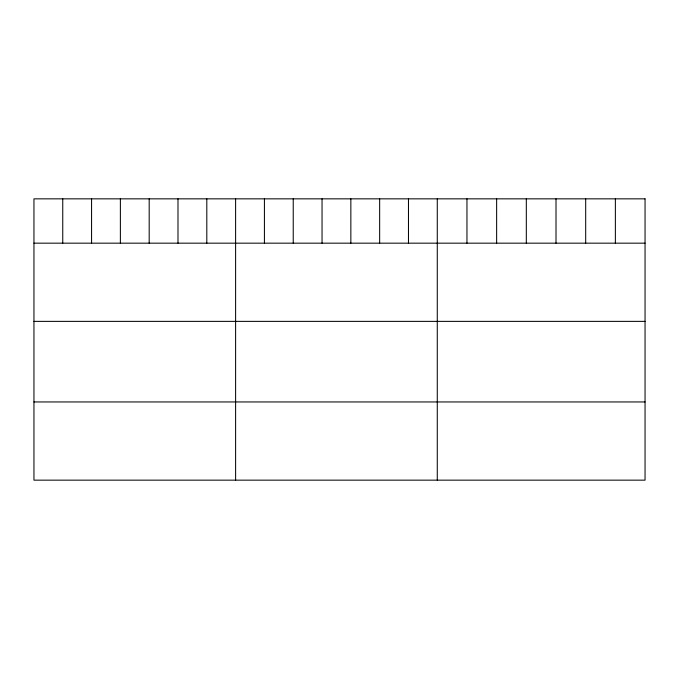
<?xml version="1.0" encoding="UTF-8"?>
<svg xmlns="http://www.w3.org/2000/svg" width="679" height="679" viewBox="0 0 679 679"><rect width="100%" height="100%" fill="white"/><g stroke="black" fill="none" stroke-linecap="round" stroke-linejoin="round"><path stroke-width="1.02" d="M33.95 243.167L645.05 243.167M33.95 321.371L645.05 321.371M33.95 401.951L645.05 401.951M615.369 198.845L615.369 243.167M585.688 198.845L585.688 243.167M556.008 198.845L556.008 243.167M526.318 198.845L526.318 243.167M496.638 198.845L496.638 243.167M466.957 198.845L466.957 243.167M437.276 198.845L437.276 480.155M408.469 198.845L408.469 243.167M379.654 198.845L379.654 243.167M350.848 198.845L350.848 243.167M322.041 198.845L322.041 243.167M293.235 198.845L293.235 243.167M264.42 198.845L264.42 243.167M235.613 198.845L235.613 480.155M206.806 198.845L206.806 243.167M177.991 198.845L177.991 243.167M149.185 198.845L149.185 243.167M120.378 198.845L120.378 243.167M91.572 198.845L91.572 243.167M62.757 198.845L62.757 243.167M645.05 198.845L33.95 198.845L33.95 480.155L645.05 480.155L645.05 198.845"/></g></svg>
